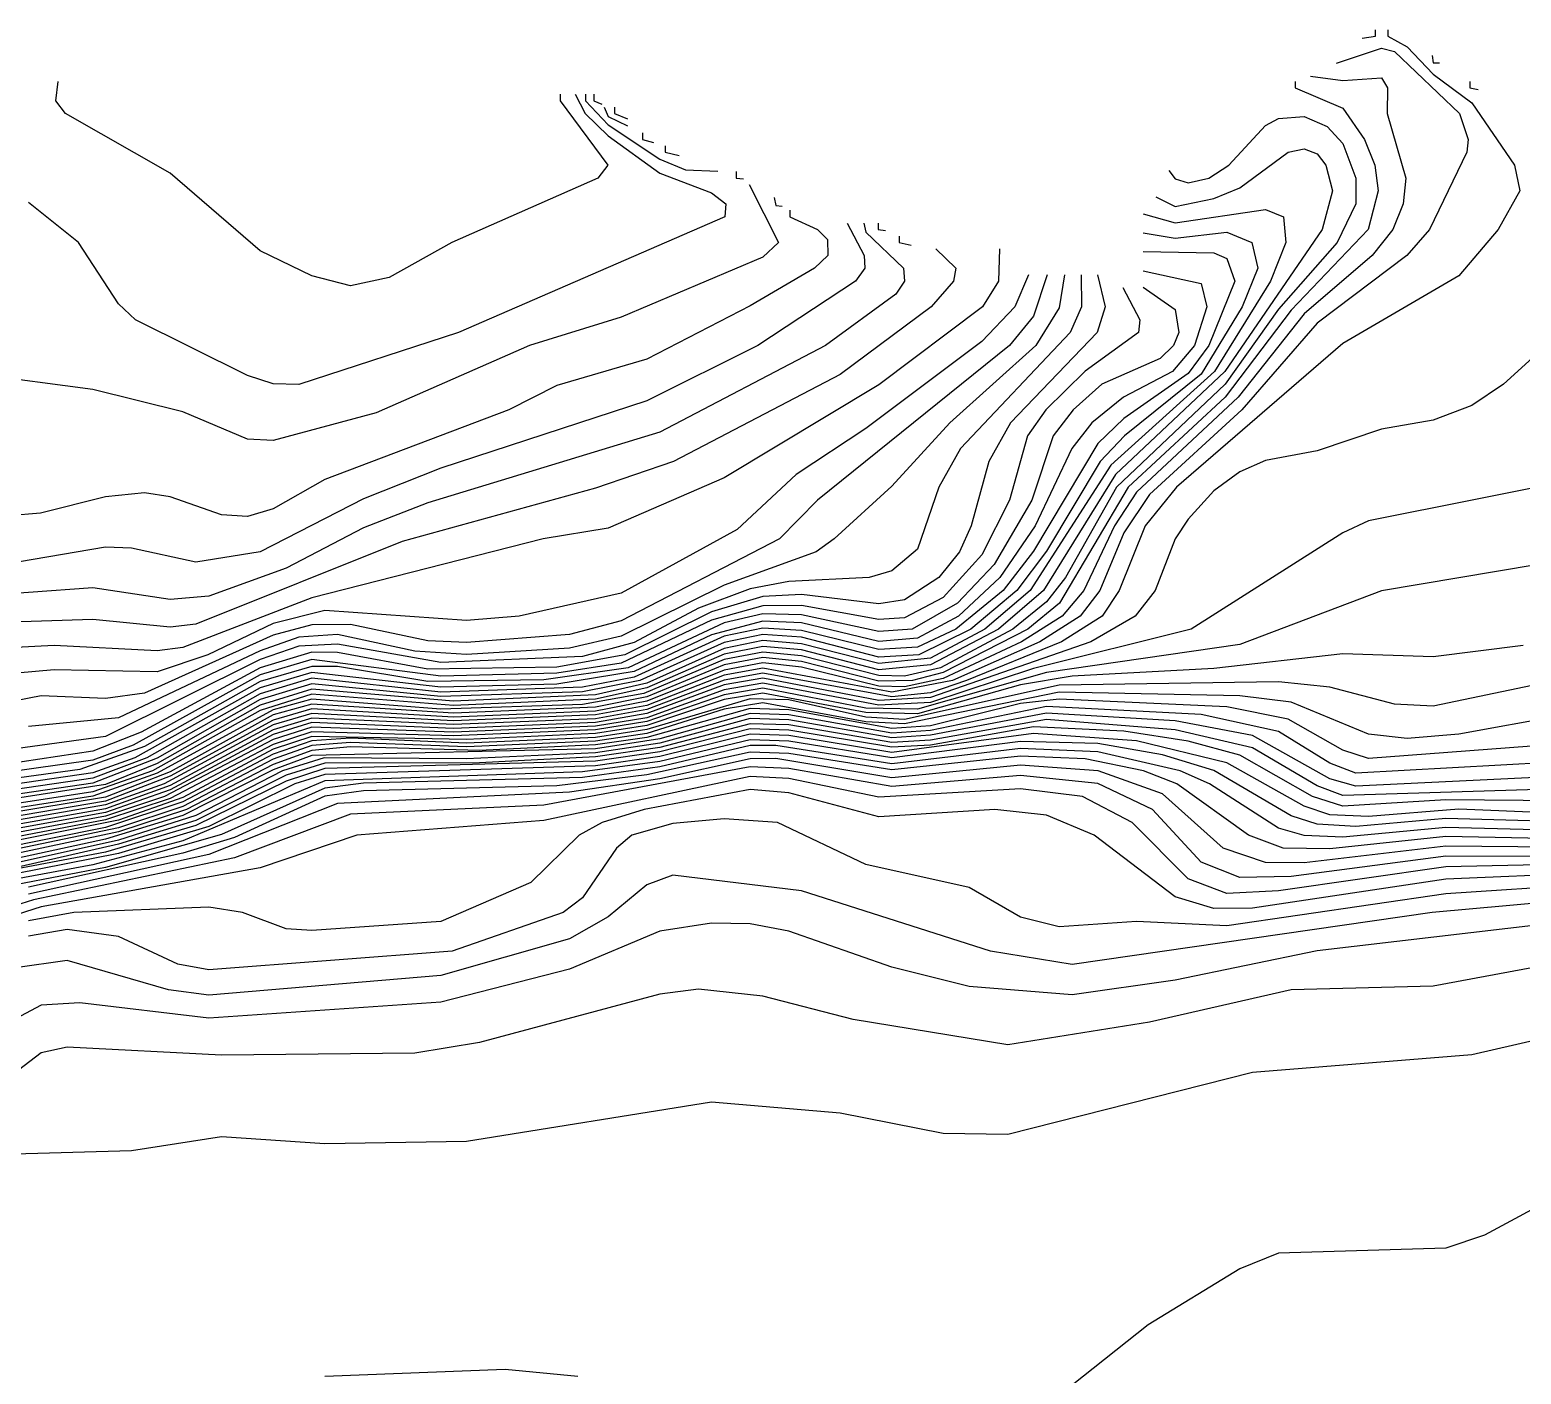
# Model space of a CAD drawing. Extents: x 474277 to 475042, y 254928 to 255625.
# Drawn here: x 474606.12 to 474614.99, y 255603.51 to 255611.51 of the extents above; entities that cross this region are included whole.
import ezdxf

# ---------------------------------------------------------------- set-up
doc = ezdxf.new("R2010")
doc.units = 0
doc.header["$MEASUREMENT"] = 0
doc.layers.add('BaseMapV2_DTM_export_MonNov09090547073261 — entities', color=1, linetype='CONTINUOUS')

msp = doc.modelspace()

# ---------------------------------------------------------------- linework, layer by layer
at = {"layer": 'BaseMapV2_DTM_export_MonNov09090547073261 — entities', "color": 15, "linetype": 'Continuous', "true_color": 0xb7484b}
for points in [[(474614.1966, 255611.5121, 96.5), (474614.1966, 255611.4737, 96.5), (474614.3122, 255611.411, 96.5), (474614.4656, 255611.249, 96.5), (474614.6956, 255611.0768, 96.5), (474614.9506, 255610.707, 96.5), (474614.9819, 255610.5536, 96.5), (474614.8523, 255610.3236, 96.5), (474614.6189, 255610.0479, 96.5), (474613.9289, 255609.6451, 96.5), (474612.9392, 255608.7901, 96.5), (474612.7532, 255608.56, 96.5), (474612.5989, 255608.1767, 96.5), (474612.4964, 255608.0233, 96.5), (474612.2547, 255607.8699, 96.5), (474611.6904, 255607.6399, 96.5), (474611.4752, 255607.5682, 96.5), (474611.2452, 255607.5436, 96.5), (474610.4784, 255607.6841, 96.5), (474610.2484, 255607.6428, 96.5), (474609.7883, 255607.4674, 96.5), (474609.4816, 255607.4127, 96.5), (474608.6382, 255607.3779, 96.5), (474607.7948, 255607.4171, 96.5), (474607.5647, 255607.3474, 96.5), (474606.9513, 255607.0162, 96.5), (474606.5679, 255606.8776, 96.5), (474605.1878, 255606.6328, 96.5)], [(474614.0439, 255611.4632, 96.5), (474614.1233, 255611.4737, 96.5), (474614.1233, 255611.5121, 96.5)], [(474613.8905, 255611.3131, 96.75), (474614.1589, 255611.4025, 96.75), (474614.2356, 255611.3838, 96.75), (474614.6234, 255611.0137, 96.75), (474614.6745, 255610.8603, 96.75), (474614.6661, 255610.7836, 96.75), (474614.4455, 255610.3236, 96.75), (474614.3103, 255610.1702, 96.75), (474613.7755, 255609.7671, 96.75), (474613.3285, 255609.2501, 96.75), (474612.7787, 255608.747, 96.75), (474612.6254, 255608.5188, 96.75), (474612.4822, 255608.1767, 96.75), (474612.366, 255608.0233, 96.75), (474612.1254, 255607.8699, 96.75), (474611.6056, 255607.6399, 96.75), (474611.2452, 255607.572, 96.75), (474610.4784, 255607.714, 96.75), (474610.2484, 255607.6726, 96.75), (474609.7883, 255607.4918, 96.75), (474609.4816, 255607.4355, 96.75), (474608.6382, 255607.3999, 96.75), (474607.7948, 255607.4448, 96.75), (474607.5647, 255607.3764, 96.75), (474606.9168, 255607.0265, 96.75), (474606.5679, 255606.9005, 96.75), (474605.1878, 255606.6608, 96.75)], [(474614.4605, 255611.3587, 96.25), (474614.4656, 255611.3165, 96.25), (474614.5039, 255611.3154, 96.25)], [(474613.7372, 255611.2359, 97), (474613.9289, 255611.2107, 97), (474614.1589, 255611.2267, 97), (474614.1949, 255611.167, 97), (474614.1936, 255611.0137, 97), (474614.3036, 255610.6303, 97), (474614.2888, 255610.4769, 97), (474614.2264, 255610.3236, 97), (474614.1043, 255610.1702, 97), (474613.6988, 255609.8215, 97), (474613.3063, 255609.3268, 97), (474612.702, 255608.7605, 97), (474612.5706, 255608.56, 97), (474612.3888, 255608.1767, 97), (474612.2582, 255608.0233, 97), (474612.0177, 255607.8699, 97), (474611.5519, 255607.6535, 97), (474611.3219, 255607.6038, 97), (474611.1685, 255607.6075, 97), (474610.7085, 255607.7205, 97), (474610.4784, 255607.7454, 97), (474610.2484, 255607.7024, 97), (474609.7883, 255607.5173, 97), (474609.4816, 255607.4583, 97), (474608.6382, 255607.4225, 97), (474607.7948, 255607.4724, 97), (474607.5647, 255607.4055, 97), (474606.9513, 255607.0706, 97), (474606.5679, 255606.9233, 97), (474605.1878, 255606.6889, 97)], [(474613.6444, 255611.2054, 97.25), (474613.6444, 255611.167, 97.25), (474613.9289, 255611.0454, 97.25), (474614.058, 255610.8603, 97.25), (474614.1196, 255610.707, 97.25), (474614.1399, 255610.5536, 97.25), (474614.0794, 255610.3236, 97.25), (474613.6222, 255609.8442, 97.25), (474613.2292, 255609.3268, 97.25), (474612.6516, 255608.7901, 97.25), (474612.2429, 255608.1, 97.25), (474612.0555, 255607.9466, 97.25), (474611.5519, 255607.6879, 97.25), (474611.3695, 255607.6399, 97.25), (474611.1685, 255607.6375, 97.25), (474610.7085, 255607.7536, 97.25), (474610.4784, 255607.7769, 97.25), (474610.2484, 255607.7332, 97.25), (474609.7883, 255607.5428, 97.25), (474609.4816, 255607.4811, 97.25), (474608.6382, 255607.4456, 97.25), (474607.7948, 255607.5006, 97.25), (474607.5647, 255607.4355, 97.25), (474606.9513, 255607.0981, 97.25), (474606.5679, 255606.9462, 97.25), (474605.1111, 255606.7058, 97.25)], [(474609.3606, 255611.1287, 102.25), (474609.4214, 255611.0137, 102.25), (474609.5583, 255610.8806, 102.25), (474609.865, 255610.6594, 102.25), (474610.1717, 255610.5418, 102.25), (474610.2569, 255610.4769, 102.25), (474610.2521, 255610.4003, 102.25), (474608.6667, 255609.7102, 102.25), (474607.7181, 255609.4027, 102.25), (474607.5647, 255609.4053, 102.25), (474607.4114, 255609.4545, 102.25), (474606.7448, 255609.7869, 102.25), (474606.6446, 255609.8816, 102.25), (474606.4061, 255610.2469, 102.25), (474606.1079, 255610.4854, 102.25)], [(474609.2717, 255611.1287, 102.5), (474609.2717, 255611.0903, 102.5), (474609.5551, 255610.707, 102.5), (474609.4967, 255610.6303, 102.5), (474608.6269, 255610.2469, 102.5), (474608.2548, 255610.0381, 102.5), (474608.0248, 255609.9892, 102.5), (474607.7948, 255610.0479, 102.5), (474607.4881, 255610.1971, 102.5), (474606.9513, 255610.6584, 102.5), (474606.3287, 255611.0137, 102.5), (474606.2714, 255611.0903, 102.5), (474606.2862, 255611.2054, 102.5)], [(474609.422, 255611.1287, 102), (474609.422, 255611.0903, 102), (474609.5583, 255610.9469, 102), (474609.865, 255610.7418, 102), (474610.0184, 255610.6795, 102), (474610.2101, 255610.6702, 102)], [(474609.4716, 255611.1287, 101.75), (474609.4716, 255611.0903, 101.75), (474609.52, 255611.0704, 101.75)], [(474614.6847, 255611.2054, 96.25), (474614.6847, 255611.167, 96.25), (474614.734, 255611.158, 96.25)], [(474609.5341, 255611.052, 101.75), (474609.5583, 255610.9973, 101.75), (474609.6733, 255610.9402, 101.75)], [(474609.5954, 255611.052, 101.5), (474609.5954, 255611.0137, 101.5), (474609.6733, 255610.9828, 101.5)], [(474612.8937, 255610.6759, 97.5), (474612.9321, 255610.6246, 97.5), (474613.0087, 255610.6026, 97.5), (474613.1317, 255610.6303, 97.5), (474613.2505, 255610.707, 97.5), (474613.4688, 255610.9433, 97.5), (474613.5455, 255610.9847, 97.5), (474613.6988, 255610.9954, 97.5), (474613.8362, 255610.937, 97.5), (474613.9289, 255610.8356, 97.5), (474614.0057, 255610.6303, 97.5), (474614.0054, 255610.4769, 97.5), (474613.8952, 255610.2469, 97.5), (474613.5455, 255609.8506, 97.5), (474613.2293, 255609.4035, 97.5), (474612.5831, 255608.7901, 97.5), (474612.2793, 255608.2533, 97.5), (474612.1653, 255608.1079, 97.5), (474611.9655, 255607.9466, 97.5), (474611.535, 255607.7166, 97.5), (474611.3219, 255607.6671, 97.5), (474611.1685, 255607.6706, 97.5), (474610.7085, 255607.7867, 97.5), (474610.4784, 255607.8095, 97.5), (474610.2484, 255607.765, 97.5), (474609.7704, 255607.5632, 97.5), (474609.405, 255607.4973, 97.5), (474608.5615, 255607.47, 97.5), (474607.7948, 255607.5296, 97.5), (474607.5647, 255607.4656, 97.5), (474606.8746, 255607.0884, 97.5), (474606.4913, 255606.9517, 97.5), (474605.0344, 255606.724, 97.5)], [(474609.7614, 255610.8987, 101.75), (474609.7614, 255610.8603, 101.75), (474609.8267, 255610.8415, 101.75)], [(474612.8171, 255610.5192, 97.75), (474612.9321, 255610.4618, 97.75), (474613.1621, 255610.509, 97.75), (474613.3154, 255610.5723, 97.75), (474613.6045, 255610.7836, 97.75), (474613.6988, 255610.8044, 97.75), (474613.7755, 255610.7745, 97.75), (474613.8279, 255610.707, 97.75), (474613.8677, 255610.5536, 97.75), (474613.8056, 255610.3236, 97.75), (474613.2268, 255609.4801, 97.75), (474612.5758, 255608.8667, 97.75), (474612.1472, 255608.1767, 97.75), (474611.8811, 255607.9466, 97.75), (474611.4752, 255607.7333, 97.75), (474611.1685, 255607.7041, 97.75), (474610.7085, 255607.8224, 97.75), (474610.4784, 255607.8433, 97.75), (474610.2484, 255607.7971, 97.75), (474609.7883, 255607.5971, 97.75), (474609.4816, 255607.5303, 97.75), (474608.6382, 255607.4924, 97.75), (474607.7948, 255607.5586, 97.75), (474607.4881, 255607.4622, 97.75), (474606.8469, 255607.1032, 97.75), (474606.4913, 255606.9774, 97.75), (474605.0344, 255606.7535, 97.75)], [(474609.8975, 255610.822, 101.75), (474609.8975, 255610.7836, 101.75), (474609.98, 255610.7638, 101.75)], [(474610.3198, 255610.6686, 102), (474610.3198, 255610.6303, 102), (474610.3634, 255610.6259, 102)], [(474610.3966, 255610.592, 102), (474610.5714, 255610.2469, 102), (474610.4784, 255610.16, 102), (474609.635, 255609.8016, 102), (474609.0889, 255609.6335, 102), (474608.1781, 255609.2335, 102), (474607.5647, 255609.0689, 102), (474607.4114, 255609.0773, 102), (474607.028, 255609.2401, 102), (474606.4913, 255609.3723, 102), (474605.8012, 255609.464, 102)], [(474610.5451, 255610.5153, 101.75), (474610.5551, 255610.4662, 101.75), (474610.5934, 255610.4634, 101.75)], [(474612.7404, 255610.4181, 98), (474612.9321, 255610.3631, 98), (474613.4688, 255610.4422, 98), (474613.5765, 255610.4003, 98), (474613.5903, 255610.2469, 98), (474613.4979, 255610.0169, 98), (474613.1657, 255609.4801, 98), (474612.5487, 255608.9217, 98), (474612.069, 255608.1767, 98), (474611.799, 255607.9466, 98), (474611.4752, 255607.7731, 98), (474611.1685, 255607.7411, 98), (474610.7085, 255607.8587, 98), (474610.4784, 255607.8777, 98), (474610.2484, 255607.8316, 98), (474609.7883, 255607.6252, 98), (474609.4816, 255607.5551, 98), (474608.6382, 255607.518, 98), (474607.7948, 255607.5895, 98), (474607.4881, 255607.4939, 98), (474606.8746, 255607.1477, 98), (474606.5679, 255607.0215, 98), (474605.0344, 255606.783, 98)], [(474610.6381, 255610.4386, 101.75), (474610.6381, 255610.4003, 101.75), (474610.8033, 255610.3236, 101.75), (474610.8618, 255610.2637, 101.75), (474610.8656, 255610.1702, 101.75), (474610.7849, 255610.0936, 101.75), (474610.4017, 255609.8691, 101.75), (474609.7883, 255609.5516, 101.75), (474609.2516, 255609.3962, 101.75), (474608.9661, 255609.2501, 101.75), (474607.8714, 255608.836, 101.75), (474607.5647, 255608.6619, 101.75), (474607.4114, 255608.6169, 101.75), (474607.258, 255608.6266, 101.75), (474606.9513, 255608.7344, 101.75), (474606.798, 255608.7564, 101.75), (474606.5679, 255608.7326, 101.75), (474606.1792, 255608.6367, 101.75), (474605.8012, 255608.6053, 101.75)], [(474611.0796, 255610.3619, 101.25), (474611.0918, 255610.3091, 101.25), (474611.3148, 255610.0936, 101.25), (474611.3214, 255610.0169, 101.25), (474611.2697, 255609.9402, 101.25), (474610.8502, 255609.6335, 101.25), (474609.865, 255609.118, 101.25), (474608.4848, 255608.6984, 101.25), (474608.1015, 255608.5494, 101.25), (474607.6414, 255608.3089, 101.25), (474607.1813, 255608.1417, 101.25), (474606.9513, 255608.1231, 101.25), (474606.4913, 255608.1919, 101.25), (474605.3411, 255608.1088, 101.25)], [(474610.9797, 255610.3619, 101.5), (474611.0803, 255610.1702, 101.5), (474611.0848, 255610.0936, 101.5), (474611.0301, 255610.0169, 101.5), (474610.4488, 255609.6335, 101.5), (474609.7883, 255609.3053, 101.5), (474608.5615, 255608.9038, 101.5), (474608.1015, 255608.7214, 101.5), (474607.4881, 255608.4053, 101.5), (474607.1047, 255608.344, 101.5), (474606.7213, 255608.4288, 101.5), (474606.5679, 255608.434, 101.5), (474605.8779, 255608.3165, 101.5)], [(474611.1638, 255610.3619, 101), (474611.1638, 255610.3236, 101), (474611.2069, 255610.3182, 101)], [(474612.7404, 255610.3047, 98.25), (474612.9321, 255610.2721, 98.25), (474613.2388, 255610.3086, 98.25), (474613.3872, 255610.2469, 98.25), (474613.4231, 255610.0936, 98.25), (474613.3293, 255609.8635, 98.25), (474613.0854, 255609.464, 98.25), (474612.629, 255609.0968, 98.25), (474612.4849, 255608.9434, 98.25), (474612.1653, 255608.4109, 98.25), (474611.9896, 255608.1767, 98.25), (474611.7157, 255607.9466, 98.25), (474611.4057, 255607.7933, 98.25), (474611.1685, 255607.7802, 98.25), (474610.7085, 255607.8979, 98.25), (474610.4784, 255607.9147, 98.25), (474610.2484, 255607.8661, 98.25), (474609.7452, 255607.6399, 98.25), (474609.405, 255607.5732, 98.25), (474608.5615, 255607.5452, 98.25), (474607.7948, 255607.6208, 98.25), (474607.4881, 255607.5273, 98.25), (474606.8746, 255607.1782, 98.25), (474606.4913, 255607.0293, 98.25), (474604.8974, 255606.7965, 98.25)], [(474611.2883, 255610.2852, 101), (474611.2883, 255610.2469, 101), (474611.3602, 255610.2312, 101)], [(474612.7404, 255610.1933, 98.5), (474613.1621, 255610.1858, 98.5), (474613.2388, 255610.1513, 98.5), (474613.2856, 255610.0169, 98.5), (474613.1321, 255609.6335, 98.5), (474613.0087, 255609.4665, 98.5), (474612.6254, 255609.1997, 98.5), (474612.472, 255609.0516, 98.5), (474612.0886, 255608.411, 98.5), (474611.9072, 255608.1767, 98.5), (474611.6269, 255607.9466, 98.5), (474611.3985, 255607.8398, 98.5), (474611.1685, 255607.825, 98.5), (474610.7085, 255607.9385, 98.5), (474610.4784, 255607.9522, 98.5), (474610.2484, 255607.9037, 98.5), (474609.7117, 255607.6606, 98.5), (474609.405, 255607.6018, 98.5), (474608.5615, 255607.572, 98.5), (474607.7948, 255607.6536, 98.5), (474607.4881, 255607.5607, 98.5), (474606.8133, 255607.1799, 98.5), (474606.4913, 255607.0601, 98.5), (474604.9577, 255606.8357, 98.5)], [(474611.887, 255610.2086, 100.75), (474611.881, 255610.0169, 100.75), (474611.7842, 255609.8635, 100.75), (474611.1685, 255609.3998, 100.75), (474610.2484, 255608.8471, 100.75), (474609.5583, 255608.5472, 100.75), (474609.171, 255608.4834, 100.75), (474607.7948, 255608.1323, 100.75), (474607.028, 255607.8368, 100.75), (474606.8746, 255607.8172, 100.75), (474606.2612, 255607.848, 100.75), (474605.7245, 255607.8217, 100.75)], [(474611.5068, 255610.2086, 101), (474611.6266, 255610.0936, 101), (474611.6134, 255610.0169, 101), (474611.4802, 255609.8635, 101), (474610.9385, 255609.4617, 101), (474609.9466, 255608.9434, 101), (474609.4816, 255608.784, 101), (474608.3315, 255608.4672, 101), (474607.1047, 255607.9765, 101), (474606.9513, 255607.9588, 101), (474606.4913, 255608.0031, 101), (474605.8779, 255607.983, 101)], [(474612.7404, 255610.0784, 98.75), (474613.0854, 255610.0037, 98.75), (474613.1201, 255609.8635, 98.75), (474613.0462, 255609.6335, 98.75), (474612.9151, 255609.4801, 98.75), (474612.6231, 255609.3268, 98.75), (474612.4347, 255609.1734, 98.75), (474612.3168, 255609.0201, 98.75), (474612.0988, 255608.56, 98.75), (474611.8884, 255608.2533, 98.75), (474611.6419, 255608.0233, 98.75), (474611.3985, 255607.8934, 98.75), (474611.1685, 255607.8732, 98.75), (474610.7085, 255607.9838, 98.75), (474610.4784, 255607.9936, 98.75), (474610.1717, 255607.9126, 98.75), (474609.7117, 255607.6935, 98.75), (474609.2516, 255607.6182, 98.75), (474608.5615, 255607.6018, 98.75), (474607.7948, 255607.6886, 98.75), (474607.4881, 255607.5972, 98.75), (474606.7416, 255607.1799, 98.75), (474606.4913, 255607.091, 98.75), (474604.9577, 255606.8676, 98.75)], [(474612.7404, 255609.9811, 99), (474612.9321, 255609.8488, 99), (474612.9535, 255609.7102, 99), (474612.9205, 255609.6335, 99), (474612.8418, 255609.5568, 99), (474612.4942, 255609.4035, 99), (474612.3239, 255609.2501, 99), (474612.205, 255609.0968, 99), (474612.0776, 255608.7134, 99), (474611.854, 255608.33, 99), (474611.6362, 255608.1, 99), (474611.3656, 255607.9466, 99), (474611.1685, 255607.9323, 99), (474610.7085, 255608.0316, 99), (474610.4784, 255608.037, 99), (474610.2484, 255607.9843, 99), (474609.6769, 255607.7166, 99), (474609.1749, 255607.6437, 99), (474608.4848, 255607.6356, 99), (474607.9481, 255607.7243, 99), (474607.7948, 255607.7247, 99), (474607.4881, 255607.6339, 99), (474606.798, 255607.2474, 99), (474606.4146, 255607.111, 99), (474604.651, 255606.8696, 99)], [(474612.6193, 255609.9785, 99.25), (474612.7211, 255609.7869, 99.25), (474612.7138, 255609.7102, 99.25), (474612.3953, 255609.4814, 99.25), (474612.1612, 255609.2501, 99.25), (474612.0531, 255609.0968, 99.25), (474611.9466, 255608.7134, 99.25), (474611.7819, 255608.3877, 99.25), (474611.5519, 255608.1348, 99.25), (474611.3219, 255608.0125, 99.25), (474611.1685, 255608.0037, 99.25), (474610.7085, 255608.0871, 99.25), (474610.4784, 255608.0853, 99.25), (474610.1717, 255607.999, 99.25), (474609.635, 255607.7437, 99.25), (474609.2516, 255607.6842, 99.25), (474608.5615, 255607.6663, 99.25), (474607.7948, 255607.7654, 99.25), (474607.4881, 255607.6748, 99.25), (474606.7309, 255607.2565, 99.25), (474606.4913, 255607.1674, 99.25), (474604.651, 255606.9073, 99.25)], [(474612.4683, 255610.0552, 99.5), (474612.5154, 255609.8635, 99.5), (474612.4679, 255609.7102, 99.5), (474611.9516, 255609.1734, 99.5), (474611.8218, 255608.9434, 99.5), (474611.7181, 255608.56, 99.5), (474611.6473, 255608.4067, 99.5), (474611.5257, 255608.2533, 99.5), (474611.3219, 255608.1208, 99.5), (474611.1685, 255608.0971, 99.5), (474610.7085, 255608.153, 99.5), (474610.4784, 255608.1407, 99.5), (474610.1717, 255608.049, 99.5), (474609.6576, 255607.7933, 99.5), (474609.2516, 255607.7207, 99.5), (474608.4848, 255607.7074, 99.5), (474607.9481, 255607.808, 99.5), (474607.7948, 255607.8085, 99.5), (474607.4881, 255607.7164, 99.5), (474606.78, 255607.3332, 99.5), (474606.4913, 255607.2192, 99.5), (474604.7035, 255606.9498, 99.5)], [(474612.0597, 255610.0552, 100.5), (474611.9771, 255609.8635, 100.5), (474611.7819, 255609.6577, 100.5), (474611.0918, 255609.1396, 100.5), (474610.677, 255608.8667, 100.5), (474610.3251, 255608.5393, 100.5), (474609.635, 255608.161, 100.5), (474609.0274, 255608.0233, 100.5), (474608.7149, 255607.9974, 100.5), (474607.8714, 255608.0566, 100.5), (474607.5647, 255607.979, 100.5), (474607.1767, 255607.7933, 100.5), (474606.8746, 255607.692, 100.5), (474606.2612, 255607.705, 100.5), (474605.5711, 255607.6418, 100.5)], [(474612.1692, 255610.0552, 100.25), (474612.0886, 255609.808, 100.25), (474611.9462, 255609.6335, 100.25), (474610.8042, 255608.7134, 100.25), (474610.5777, 255608.4834, 100.25), (474609.635, 255607.9958, 100.25), (474609.3283, 255607.9139, 100.25), (474608.7149, 255607.8669, 100.25), (474608.4848, 255607.8758, 100.25), (474608.0248, 255607.9739, 100.25), (474607.7948, 255607.9724, 100.25), (474607.5647, 255607.9106, 100.25), (474606.798, 255607.5662, 100.25), (474606.5679, 255607.534, 100.25), (474606.1846, 255607.5503, 100.25), (474605.7245, 255607.4593, 100.25)], [(474612.3721, 255610.0552, 99.75), (474612.374, 255609.8635, 99.75), (474612.3069, 255609.7102, 99.75), (474611.655, 255609.0201, 99.75), (474611.5259, 255608.7901, 99.75), (474611.3985, 255608.4224, 99.75), (474611.2452, 255608.2927, 99.75), (474611.1111, 255608.2533, 99.75), (474610.6318, 255608.23, 99.75), (474610.4017, 255608.1856, 99.75), (474610.095, 255608.0711, 99.75), (474609.7117, 255607.8677, 99.75), (474609.405, 255607.7833, 99.75), (474608.5615, 255607.7474, 99.75), (474607.9481, 255607.8571, 99.75), (474607.7181, 255607.8448, 99.75), (474607.4881, 255607.7653, 99.75), (474606.5679, 255607.3066, 99.75), (474606.0312, 255607.2347, 99.75)], [(474612.2735, 255610.0552, 100), (474612.242, 255609.8583, 100), (474612.1033, 255609.6335, 100), (474611.5903, 255609.1734, 100), (474611.2452, 255608.7959, 100), (474610.9026, 255608.4834, 100), (474610.7957, 255608.4067, 100), (474610.2484, 255608.2079, 100), (474609.635, 255607.9048, 100), (474609.3283, 255607.833, 100), (474608.7149, 255607.7946, 100), (474608.4082, 255607.8156, 100), (474607.9481, 255607.9142, 100), (474607.7181, 255607.898, 100), (474607.4881, 255607.818, 100), (474606.6446, 255607.4192, 100), (474606.1079, 255607.3675, 100)], [(474615.2324, 255609.7195, 96.25), (474614.884, 255609.4035, 96.25), (474614.6956, 255609.2774, 96.25), (474614.4656, 255609.1886, 96.25), (474614.1589, 255609.136, 96.25), (474613.7755, 255609.0072, 96.25), (474613.4688, 255608.9504, 96.25), (474613.3154, 255608.8817, 96.25), (474613.1621, 255608.7687, 96.25), (474613.0087, 255608.6008, 96.25), (474612.9316, 255608.4834, 96.25), (474612.8132, 255608.1767, 96.25), (474612.6933, 255608.0233, 96.25), (474612.4293, 255607.8699, 96.25), (474611.4752, 255607.5392, 96.25), (474611.1685, 255607.521, 96.25), (474610.4784, 255607.6542, 96.25), (474610.2484, 255607.6139, 96.25), (474609.7883, 255607.4434, 96.25), (474609.4816, 255607.3906, 96.25), (474608.6382, 255607.3558, 96.25), (474607.7948, 255607.3899, 96.25), (474607.5647, 255607.3184, 96.25), (474606.9513, 255606.99, 96.25), (474606.5679, 255606.8553, 96.25), (474605.1878, 255606.6049, 96.25)], [(474615.3857, 255608.851, 96), (474614.0822, 255608.5904, 96), (474613.9289, 255608.5197, 96), (474613.0266, 255607.9466, 96), (474612.0886, 255607.713, 96), (474611.4752, 255607.5106, 96), (474611.1685, 255607.4932, 96), (474610.4784, 255607.6246, 96), (474610.2484, 255607.585, 96), (474609.7883, 255607.4194, 96), (474609.4816, 255607.3687, 96), (474608.6382, 255607.3338, 96), (474607.7948, 255607.3628, 96), (474607.5647, 255607.2895, 96), (474606.9189, 255606.9498, 96), (474606.5679, 255606.8332, 96), (474605.1878, 255606.5769, 96)], [(474615.079, 255608.3293, 95.75), (474614.1589, 255608.1738, 95.75), (474613.3154, 255607.8547, 95.75), (474612.1653, 255607.6889, 95.75), (474611.3985, 255607.4695, 95.75), (474611.0918, 255607.4763, 95.75), (474610.4784, 255607.5954, 95.75), (474610.2484, 255607.5563, 95.75), (474609.7883, 255607.3957, 95.75), (474609.4816, 255607.3467, 95.75), (474608.6382, 255607.3117, 95.75), (474607.7948, 255607.3357, 95.75), (474607.5647, 255607.2607, 95.75), (474606.9513, 255606.938, 95.75), (474606.5679, 255606.8111, 95.75), (474605.1878, 255606.5488, 95.75), (474604.421, 255606.4532, 95.75), (474604.1143, 255606.4557, 95.75), (474602.2741, 255606.718, 95.75), (474602.044, 255606.7144, 95.75), (474601.8907, 255606.6701, 95.75), (474601.4306, 255606.4058, 95.75), (474599.9738, 255605.7511, 95.75), (474598.977, 255605.4944, 95.75)], [(474615.0023, 255607.8494, 95.5), (474614.4656, 255607.7811, 95.5), (474613.9289, 255607.7995, 95.5), (474613.1621, 255607.7113, 95.5), (474612.3187, 255607.6666, 95.5), (474612.012, 255607.6145, 95.5), (474611.3985, 255607.4425, 95.5), (474611.0918, 255607.4493, 95.5), (474610.4784, 255607.5661, 95.5), (474610.2484, 255607.5278, 95.5), (474609.7883, 255607.3722, 95.5), (474609.4816, 255607.3246, 95.5), (474608.7149, 255607.2902, 95.5), (474607.7948, 255607.3082, 95.5), (474607.5647, 255607.2313, 95.5), (474607.028, 255606.9453, 95.5), (474606.6446, 255606.809, 95.5), (474605.2644, 255606.5335, 95.5)], [(474615.6924, 255607.743, 95.25), (474614.4656, 255607.4878, 95.25), (474614.2356, 255607.4989, 95.25), (474613.8522, 255607.6008, 95.25), (474613.5455, 255607.633, 95.25), (474612.242, 255607.6136, 95.25), (474611.3219, 255607.4091, 95.25), (474611.0918, 255607.4222, 95.25), (474610.6318, 255607.525, 95.25), (474610.4017, 255607.5317, 95.25), (474609.7883, 255607.3487, 95.25), (474609.4816, 255607.3023, 95.25), (474608.7149, 255607.2682, 95.25), (474608.0248, 255607.2971, 95.25), (474607.7948, 255607.2807, 95.25), (474607.5647, 255607.2017, 95.25), (474607.028, 255606.9184, 95.25), (474606.5679, 255606.7661, 95.25), (474605.2644, 255606.5051, 95.25)], [(474615.2324, 255607.433, 95), (474614.6189, 255607.3218, 95), (474614.3122, 255607.2954, 95), (474614.0822, 255607.322, 95), (474613.6222, 255607.5125, 95), (474613.3154, 255607.5497, 95), (474612.242, 255607.5711, 95), (474611.3219, 255607.3824, 95), (474611.0918, 255607.395, 95), (474610.4784, 255607.5076, 95), (474610.2484, 255607.4707, 95), (474609.7883, 255607.325, 95), (474609.4816, 255607.28, 95), (474608.7149, 255607.2455, 95), (474608.0248, 255607.2716, 95), (474607.7948, 255607.253, 95), (474607.5647, 255607.1718, 95), (474607.028, 255606.8915, 95), (474606.6446, 255606.7632, 95), (474605.2644, 255606.4763, 95)], [(474615.1557, 255607.2578, 94.75), (474614.0822, 255607.1766, 94.75), (474613.9289, 255607.2262, 94.75), (474613.6044, 255607.4099, 94.75), (474613.2388, 255607.4833, 94.75), (474612.242, 255607.5302, 94.75), (474612.012, 255607.5045, 94.75), (474611.4752, 255607.3714, 94.75), (474611.2452, 255607.355, 94.75), (474610.6318, 255607.4662, 94.75), (474610.4017, 255607.4733, 94.75), (474609.7883, 255607.3009, 94.75), (474609.4816, 255607.2578, 94.75), (474608.7915, 255607.2235, 94.75), (474608.0248, 255607.2454, 94.75), (474607.7948, 255607.224, 94.75), (474607.5647, 255607.1407, 94.75), (474607.0494, 255606.8732, 94.75), (474606.6446, 255606.7401, 94.75), (474605.2644, 255606.447, 94.75)], [(474615.1557, 255607.1527, 94.5), (474614.0055, 255607.0889, 94.5), (474613.8522, 255607.1483, 94.5), (474613.5455, 255607.3379, 94.5), (474613.0854, 255607.4374, 94.5), (474612.1653, 255607.486, 94.5), (474611.4752, 255607.3437, 94.5), (474611.2452, 255607.3281, 94.5), (474610.6318, 255607.4365, 94.5), (474610.4017, 255607.4437, 94.5), (474609.865, 255607.2938, 94.5), (474609.4816, 255607.234, 94.5), (474607.7948, 255607.1949, 94.5), (474607.5647, 255607.1096, 94.5), (474607.028, 255606.8367, 94.5), (474606.5679, 255606.6961, 94.5), (474605.3411, 255606.4316, 94.5)], [(474615.1557, 255607.0678, 94.25), (474614.0055, 255607.0116, 94.25), (474613.8522, 255607.0552, 94.25), (474613.3921, 255607.314, 94.25), (474612.9321, 255607.4001, 94.25), (474612.1653, 255607.4472, 94.25), (474611.4752, 255607.315, 94.25), (474611.2452, 255607.3002, 94.25), (474610.6318, 255607.4068, 94.25), (474610.4017, 255607.4141, 94.25), (474609.865, 255607.2687, 94.25), (474609.4816, 255607.2101, 94.25), (474608.7149, 255607.1748, 94.25), (474607.8678, 255607.1799, 94.25), (474607.6209, 255607.1032, 94.25), (474607.1047, 255606.8381, 94.25), (474606.6446, 255606.6913, 94.25), (474605.3411, 255606.4014, 94.25)], [(474615.1557, 255606.9938, 94), (474613.9289, 255606.9567, 94), (474613.7755, 255607.0135, 94), (474613.3921, 255607.2398, 94), (474612.9321, 255607.3478, 94), (474612.1653, 255607.4083, 94), (474611.4752, 255607.2858, 94), (474611.2452, 255607.2722, 94), (474610.6318, 255607.376, 94), (474610.4017, 255607.3834, 94), (474609.865, 255607.2425, 94), (474609.4816, 255607.1862, 94), (474608.7915, 255607.1501, 94), (474607.8714, 255607.149, 94), (474607.6414, 255607.0777, 94), (474607.1047, 255606.8084, 94), (474606.6446, 255606.666, 94), (474605.3411, 255606.3703, 94)], [(474615.2324, 255606.9248, 93.75), (474614.5423, 255606.9303, 93.75), (474613.9289, 255606.8938, 93.75), (474613.7489, 255606.9498, 93.75), (474613.3154, 255607.196, 93.75), (474613.0087, 255607.2796, 93.75), (474612.6254, 255607.34, 93.75), (474612.0886, 255607.3647, 93.75), (474611.4752, 255607.2565, 93.75), (474611.2452, 255607.243, 93.75), (474610.6318, 255607.3452, 93.75), (474610.4017, 255607.3525, 93.75), (474609.865, 255607.2153, 93.75), (474609.4816, 255607.1599, 93.75), (474607.8714, 255607.1173, 93.75), (474607.6414, 255607.0418, 93.75), (474607.1047, 255606.777, 93.75), (474606.5679, 255606.6192, 93.75), (474606.0312, 255606.5183, 93.75)], [(474615.6157, 255606.8332, 93.5), (474614.6189, 255606.8749, 93.5), (474614.0822, 255606.8322, 93.5), (474613.8522, 255606.8423, 93.5), (474613.6988, 255606.8926, 93.5), (474613.2388, 255607.1506, 93.5), (474612.702, 255607.2815, 93.5), (474612.0886, 255607.3252, 93.5), (474611.2452, 255607.2121, 93.5), (474610.6318, 255607.3128, 93.5), (474610.4017, 255607.3206, 93.5), (474609.865, 255607.1882, 93.5), (474609.4816, 255607.1327, 93.5), (474607.8714, 255607.0822, 93.5), (474607.6932, 255607.0265, 93.5), (474607.1813, 255606.7722, 93.5), (474606.6446, 255606.6109, 93.5), (474606.0312, 255606.4902, 93.5)], [(474615.5391, 255606.7925, 93.25), (474614.5423, 255606.8201, 93.25), (474614.0055, 255606.7712, 93.25), (474613.7755, 255606.7859, 93.25), (474613.6222, 255606.8359, 93.25), (474613.1621, 255607.1043, 93.25), (474612.8554, 255607.1991, 93.25), (474612.472, 255607.2657, 93.25), (474612.012, 255607.2783, 93.25), (474611.2452, 255607.1812, 93.25), (474610.6318, 255607.2794, 93.25), (474610.4017, 255607.2871, 93.25), (474609.865, 255607.1582, 93.25), (474609.405, 255607.0978, 93.25), (474607.8714, 255607.0444, 93.25), (474607.028, 255606.687, 93.25), (474606.4913, 255606.5436, 93.25), (474606.0312, 255606.458, 93.25)], [(474615.6157, 255606.7376, 93), (474614.5423, 255606.7659, 93), (474613.9289, 255606.7079, 93), (474613.6988, 255606.7174, 93), (474613.5455, 255606.7612, 93), (474613.1359, 255607.0265, 93), (474612.9618, 255607.1032, 93), (474612.472, 255607.2162, 93), (474612.012, 255607.2354, 93), (474611.2452, 255607.1448, 93), (474610.5551, 255607.2544, 93), (474610.4017, 255607.2531, 93), (474609.865, 255607.127, 93), (474609.405, 255607.0639, 93), (474608.1015, 255607.0301, 93), (474607.8714, 255607.001, 93), (474607.258, 255606.7249, 93), (474606.5679, 255606.5282, 93), (474606.0312, 255606.4256, 93)], [(474615.6157, 255606.6909, 92.75), (474614.5423, 255606.7115, 92.75), (474613.8522, 255606.6385, 92.75), (474613.5741, 255606.6431, 92.75), (474613.3681, 255606.7198, 92.75), (474612.9415, 255607.0265, 92.75), (474612.7426, 255607.1032, 92.75), (474612.3953, 255607.1753, 92.75), (474612.012, 255607.1899, 92.75), (474611.2452, 255607.1082, 92.75), (474610.6318, 255607.2061, 92.75), (474610.4017, 255607.2145, 92.75), (474609.7883, 255607.0797, 92.75), (474609.2516, 255607.0132, 92.75), (474608.1015, 255606.9834, 92.75), (474607.8714, 255606.9527, 92.75), (474607.3347, 255606.707, 92.75), (474607.028, 255606.6132, 92.75), (474606.1079, 255606.4103, 92.75)], [(474615.6157, 255606.6441, 92.5), (474614.5423, 255606.6557, 92.5), (474613.6988, 255606.5557, 92.5), (474613.4688, 255606.5577, 92.5), (474613.216, 255606.6431, 92.5), (474612.8554, 255606.9657, 92.5), (474612.4728, 255607.1032, 92.5), (474612.012, 255607.1372, 92.5), (474611.2452, 255607.0622, 92.5), (474610.5551, 255607.1758, 92.5), (474610.4017, 255607.175, 92.5), (474609.865, 255607.0549, 92.5), (474609.3283, 255606.9755, 92.5), (474607.9481, 255606.9088, 92.5), (474607.1813, 255606.6056, 92.5), (474606.1079, 255606.3703, 92.5)], [(474615.6157, 255606.5943, 92.25), (474614.5423, 255606.5961, 92.25), (474613.6222, 255606.4736, 92.25), (474613.3154, 255606.4692, 92.25), (474613.0854, 255606.5588, 92.25), (474612.7967, 255606.8732, 92.25), (474612.472, 255607.0272, 92.25), (474612.012, 255607.0759, 92.25), (474611.2452, 255607.0101, 92.25), (474610.6318, 255607.1174, 92.25), (474610.4017, 255607.1272, 92.25), (474609.1749, 255606.8987, 92.25), (474608.0248, 255606.8451, 92.25), (474607.3347, 255606.5853, 92.25), (474606.1392, 255606.3364, 92.25), (474605.5711, 255606.1578, 92.25)], [(474615.4624, 255606.5508, 92), (474614.5423, 255606.5314, 92), (474613.5455, 255606.3882, 92), (474613.2388, 255606.3736, 92), (474613.0087, 255606.4607, 92), (474612.6764, 255606.7965, 92), (474612.3806, 255606.9498, 92), (474612.012, 255606.9957, 92), (474611.1685, 255606.9455, 92), (474610.6318, 255607.0572, 92), (474610.4017, 255607.0701, 92), (474609.1749, 255606.8077, 92), (474608.0624, 255606.7198, 92), (474607.4881, 255606.5251, 92), (474606.1846, 255606.2939, 92), (474605.6478, 255606.1239, 92)], [(474615.3857, 255606.4938, 91.75), (474614.5423, 255606.4582, 91.75), (474613.3921, 255606.2854, 91.75), (474613.1621, 255606.2831, 91.75), (474612.9321, 255606.3544, 91.75), (474612.4485, 255606.7198, 91.75), (474612.1653, 255606.8398, 91.75), (474611.8586, 255606.8737, 91.75), (474611.1685, 255606.8293, 91.75), (474610.6318, 255606.973, 91.75), (474610.4017, 255606.9912, 91.75), (474609.7716, 255606.8732, 91.75), (474609.5215, 255606.7965, 91.75), (474609.385, 255606.7198, 91.75), (474609.0983, 255606.4396, 91.75), (474608.5615, 255606.2075, 91.75), (474607.7948, 255606.1533, 91.75), (474607.6414, 255606.1639, 91.75), (474607.3815, 255606.2597, 91.75), (474607.1813, 255606.291, 91.75), (474606.379, 255606.2597, 91.75), (474606.1079, 255606.2114, 91.75)], [(474615.3857, 255606.426, 91.5), (474614.5423, 255606.3721, 91.5), (474613.2388, 255606.1801, 91.5), (474612.702, 255606.2065, 91.5), (474612.242, 255606.1759, 91.5), (474612.012, 255606.2318, 91.5), (474611.7052, 255606.4091, 91.5), (474611.0918, 255606.5459, 91.5), (474610.5655, 255606.7965, 91.5), (474610.2484, 255606.8166, 91.5), (474609.9417, 255606.7888, 91.5), (474609.6992, 255606.7198, 91.5), (474609.6065, 255606.6431, 91.5), (474609.405, 255606.347, 91.5), (474609.2904, 255606.2597, 91.5), (474608.6287, 255606.0297, 91.5), (474607.1813, 255605.9193, 91.5), (474606.9973, 255605.953, 91.5), (474606.6446, 255606.1168, 91.5), (474606.3379, 255606.159, 91.5), (474606.1079, 255606.1202, 91.5)], [(474615.3857, 255606.3431, 91.25), (474614.4599, 255606.2597, 91.25), (474612.3187, 255605.951, 91.25), (474611.8324, 255606.0297, 91.25), (474610.7085, 255606.3893, 91.25), (474609.9417, 255606.4825, 91.25), (474609.7883, 255606.4253, 91.25), (474609.5583, 255606.2348, 91.25), (474609.3283, 255606.103, 91.25), (474608.5615, 255605.8859, 91.25), (474607.1813, 255605.7678, 91.25), (474606.9414, 255605.7997, 91.25), (474606.3379, 255605.9737, 91.25), (474606.0312, 255605.932, 91.25)], [(474615.3857, 255606.221, 91), (474613.7755, 255606.0322, 91), (474612.9321, 255605.8572, 91), (474612.3187, 255605.7701, 91), (474611.7052, 255605.8194, 91), (474611.2452, 255605.9353, 91), (474610.6318, 255606.1488, 91), (474610.4017, 255606.1923, 91), (474610.1717, 255606.1969, 91), (474609.865, 255606.1482, 91), (474609.3283, 255605.9231, 91), (474608.5615, 255605.7269, 91), (474607.1813, 255605.6325, 91), (474606.4146, 255605.723, 91), (474606.1846, 255605.7085, 91), (474606.0312, 255605.6271, 91)], [(474615.309, 255605.9792, 90.75), (474614.4656, 255605.8219, 90.75), (474613.6207, 255605.7997, 90.75), (474612.7787, 255605.607, 90.75), (474611.9353, 255605.4738, 90.75), (474611.0152, 255605.623, 90.75), (474610.4784, 255605.7616, 90.75), (474610.095, 255605.8033, 90.75), (474609.865, 255605.7741, 90.75), (474608.7915, 255605.4876, 90.75), (474608.4082, 255605.423, 90.75), (474607.258, 255605.4114, 90.75), (474606.3379, 255605.4589, 90.75), (474606.1846, 255605.4257, 90.75), (474605.8779, 255605.1935, 90.75)], [(474615.2324, 255605.5361, 90.5), (474614.6956, 255605.4139, 90.5), (474613.3921, 255605.3086, 90.5), (474611.9353, 255604.9403, 90.5), (474611.5519, 255604.9451, 90.5), (474610.9385, 255605.0667, 90.5), (474610.1717, 255605.132, 90.5), (474608.7149, 255604.8978, 90.5), (474607.8714, 255604.8833, 90.5), (474607.258, 255604.9263, 90.5), (474606.7213, 255604.8415, 90.5), (474605.9545, 255604.8207, 90.5), (474605.6478, 255604.7816, 90.5), (474605.1787, 255604.6495, 90.5), (474604.3443, 255604.3497, 90.5), (474603.853, 255604.1128, 90.5), (474603.3475, 255603.7576, 90.5), (474603.0408, 255603.6075, 90.5), (474602.8108, 255603.5688, 90.5), (474602.1974, 255603.585, 90.5), (474601.9674, 255603.5316, 90.5), (474600.9683, 255602.886, 90.5)], [(474615.2324, 255604.5882, 90.25), (474614.7723, 255604.3401, 90.25), (474614.5423, 255604.2623, 90.25), (474613.5455, 255604.2326, 90.25), (474613.3154, 255604.1406, 90.25), (474612.7712, 255603.8061, 90.25), (474612.3187, 255603.4479, 90.25)], [(474609.3775, 255603.4994, 90.25), (474608.9449, 255603.5415, 90.25), (474607.8714, 255603.4998, 90.25)]]:
    msp.add_polyline3d(points, dxfattribs=at)

doc.saveas('drawing.dxf')
